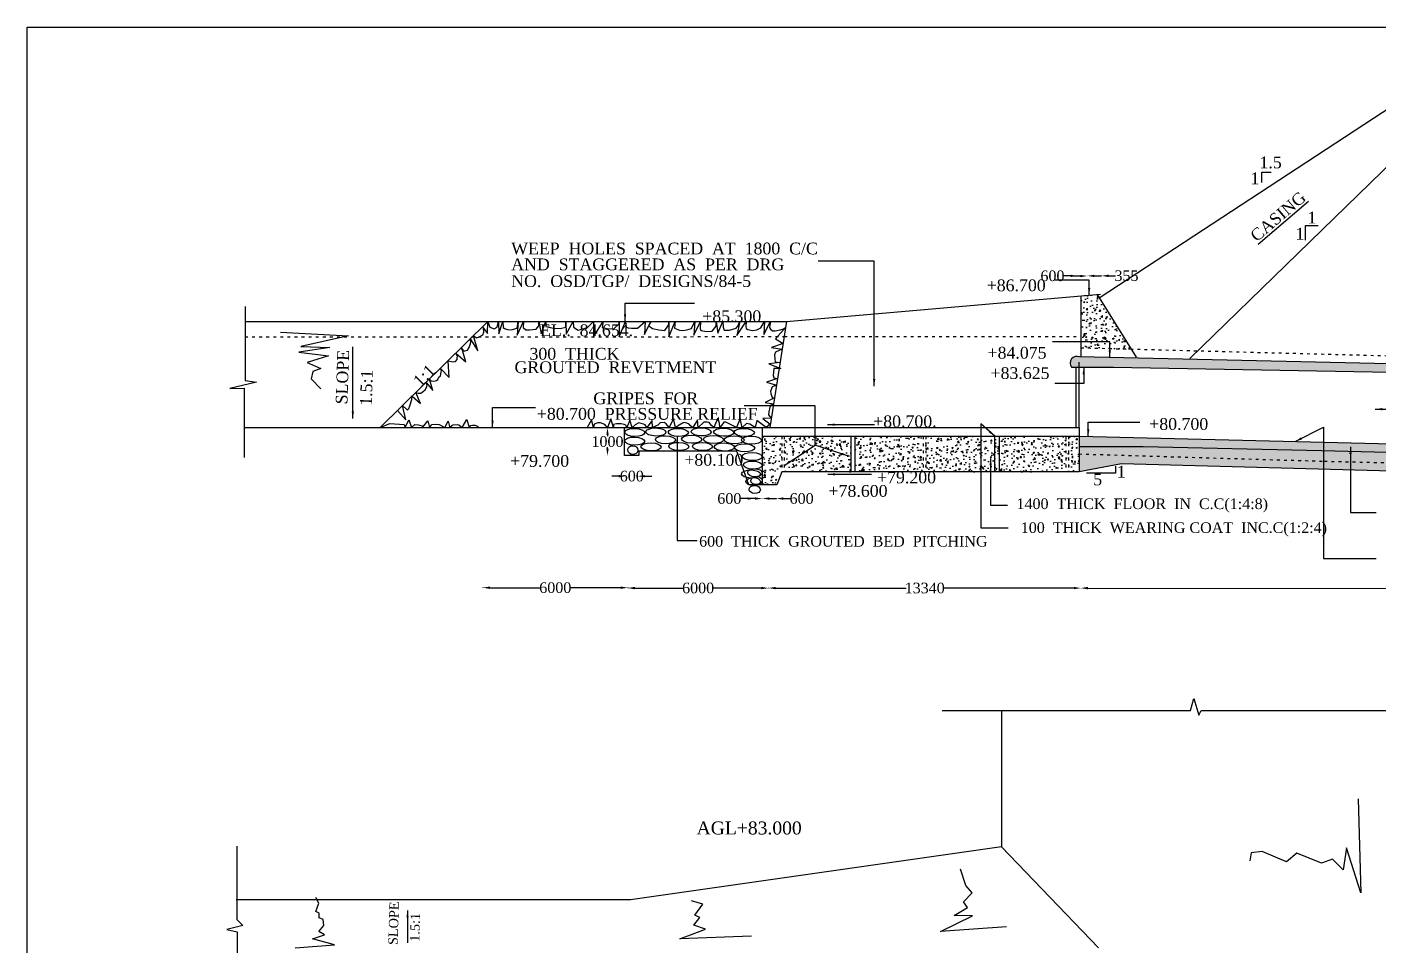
# Model space of a CAD drawing. Header units: millimetres. Extents: x -5026 to 211262, y 3161 to 110917.
# Drawn here: x -5026 to 52317, y 71941 to 110917 of the extents above; entities that cross this region are included whole.
import ezdxf

# ---------------------------------------------------------------- set-up
doc = ezdxf.new("R2010")
doc.units = ezdxf.units.MM
doc.header["$MEASUREMENT"] = 0
doc.linetypes.add('ACAD_ISO03W100', pattern=[30, 12, -18])
for name, color, linetype in [('DIM', 5, 'Continuous'), ('DWG.LINE', 10, 'Continuous'), ('HATCH', 2, 'Continuous'), ('TEXT', 7, 'Continuous')]:
    doc.layers.add(name, color=color, linetype=linetype)
doc.layers.add('DO LINE', color=3, linetype='Continuous', plot=False)
doc.layers.add('TITLE', color=7, linetype='Continuous', lineweight=30)
doc.styles.get("Standard").update_dxf_attribs({"font": 'TIMES.TTF', "height": 450})
doc.dimstyles.get("Standard").update_dxf_attribs({"dimtxt": 450, "dimasz": 300, "dimexe": 0.18, "dimexo": 0.0625, "dimgap": 0.09, "dimtad": 0, "dimtih": 1, "dimtoh": 1, "dimdec": 0, "dimzin": 0, "dimdsep": 46, "dimtxsty": 'Standard', "dimcen": 300, "dimclre": 256, "dimclrt": 4, "dimadec": 0, "dimazin": 0, "dimtfac": 1, "dimtdec": 0, "dimtofl": 0, "dimtmove": 0, "dimatfit": 3, "dimfxl": 5, "dimfxlon": 1, "dimtolj": 1, "dimtzin": 0, "dimarcsym": 0})
pattern_1 = [(50, (0, 0), (573.8081, -50.2017), [60, -660]), (355, (0, 0), (-111.001, 601.7537), [48, -528]), (100.4514, (47.8, -4.2), (462.8075, 551.5516), [50.9922, -560.9137]), (46.1842, (0, 160), (853.7928, -132.4152), [90, -990]), (96.6356, (71.15, 149), (747.73, 779.2943), [76.488, -841.3704]), (351.1842, (0, 160), (747.7296, 779.295), [72, -792]), (21, (80, 120), (477.5256, -322.0951), [60, -660]), (326, (80, 120), (194.6523, 580.12), [48, -528]), (71.4514, (119.8, 93.16), (672.1781, 258.0244), [50.9922, -560.9137]), (37.5, (0, 0), (9.72788, 266.31508), [0, -521.6, 0, -536, 0, -530]), (7.5, (0, 0), (210.45563, 315.52937), [0, -305.6, 0, -509.6, 0, -202]), (327.5, (-178.4, 0), (427.05795, -18.0439), [0, -200, 0, -624, 0, -828]), (317.5, (-258.4, 0), (466.5489, 80.084), [0, -260, 0, -414.4, 0, -588])]

# ---------------------------------------------------------------- blocks, each defined once
blk = doc.blocks.new('*D2')
at = {"layer": 'Defpoints', "color": 0, "linetype": 'ByBlock', "ltscale": 0.2}
for p in [(39670, 87119), (69026, 87084), (69026, 87084)]:
    blk.add_point(p, dxfattribs=at)
at = {"layer": 'DIM', "lineweight": -2, "ltscale": 0.2}
blk.add_line((39670, 87119), (39670, 87120), dxfattribs=at)
at = {"layer": 'DIM', "color": 0, "linetype": 'ByBlock', "lineweight": -2, "ltscale": 0.2}
for p, q in [((39970, 87119), (53536, 87103)), ((68726, 87085), (55159, 87101))]:
    blk.add_line(p, q, dxfattribs=at)
at = {"layer": 'DIM', "linetype": 'ByBlock', "lineweight": -2, "ltscale": 0.2}
blk.add_line((69026, 87084), (69026, 87085), dxfattribs=at)
at = {"layer": 'DIM', "color": 0, "linetype": 'ByBlock', "ltscale": 0.2}
for points in [[(39970, 87169), (39970, 87069), (39670, 87119)], [(68726, 87135), (68726, 87035), (69026, 87084)]]:
    blk.add_solid(points, dxfattribs=at)
at = {"layer": 'DIM', "color": 4, "linetype": 'ByBlock', "ltscale": 0.2, "insert": (54348, 87102), "char_height": 450, "attachment_point": 5}
blk.add_mtext('\\A1;29350', dxfattribs=at)
blk = doc.blocks.new('*D3')
at = {"layer": 'Defpoints', "color": 0, "linetype": 'ByBlock', "ltscale": 0.2}
for p in [(20312, 93926), (19594, 92739), (20312, 92739)]:
    blk.add_point(p, dxfattribs=at)
at = {"layer": 'DIM', "lineweight": -2, "ltscale": 0.2}
blk.add_line((19599, 93926), (19594, 93926), dxfattribs=at)
at = {"layer": 'DIM', "color": 0, "linetype": 'ByBlock', "lineweight": -2, "ltscale": 0.2}
for p, q in [((19594, 93626), (19594, 93561)), ((19594, 93039), (19594, 93103))]:
    blk.add_line(p, q, dxfattribs=at)
at = {"layer": 'DIM', "linetype": 'ByBlock', "lineweight": -2, "ltscale": 0.2}
blk.add_line((19599, 92739), (19594, 92739), dxfattribs=at)
at = {"layer": 'DIM', "color": 0, "linetype": 'ByBlock', "ltscale": 0.2}
for points in [[(19544, 93626), (19644, 93626), (19594, 93926)], [(19544, 93039), (19644, 93039), (19594, 92739)]]:
    blk.add_solid(points, dxfattribs=at)
at = {"layer": 'DIM', "color": 4, "linetype": 'ByBlock', "ltscale": 0.2, "insert": (19594, 93332), "char_height": 450, "attachment_point": 5}
blk.add_mtext('\\A1;1000', dxfattribs=at)
blk = doc.blocks.new('*D4')
at = {"layer": 'Defpoints', "color": 0, "linetype": 'ByBlock', "ltscale": 0.2}
for p in [(20372, 91888), (20878, 91888), (20878, 91867)]:
    blk.add_point(p, dxfattribs=at)
at = {"layer": 'DIM', "color": 0, "linetype": 'ByBlock', "lineweight": -2, "ltscale": 0.2}
for p, q in [((20072, 91867), (19772, 91867)), ((21178, 91867), (21478, 91867))]:
    blk.add_line(p, q, dxfattribs=at)
at = {"layer": 'DIM', "lineweight": -2, "ltscale": 0.2}
blk.add_line((20372, 91872), (20372, 91867), dxfattribs=at)
at = {"layer": 'DIM', "linetype": 'ByBlock', "lineweight": -2, "ltscale": 0.2}
blk.add_line((20878, 91872), (20878, 91867), dxfattribs=at)
at = {"layer": 'DIM', "color": 0, "linetype": 'ByBlock', "ltscale": 0.2}
for points in [[(20072, 91917), (20072, 91817), (20372, 91867)], [(21178, 91917), (21178, 91817), (20878, 91867)]]:
    blk.add_solid(points, dxfattribs=at)
at = {"layer": 'DIM', "color": 4, "linetype": 'ByBlock', "ltscale": 0.2, "insert": (20625, 91867), "char_height": 450, "attachment_point": 5}
blk.add_mtext('\\A1;600', dxfattribs=at)
blk = doc.blocks.new('*D5')
at = {"layer": 'Defpoints', "color": 0, "linetype": 'ByBlock', "ltscale": 0.2}
for p in [(25835, 90930), (26157, 90930), (26157, 90918)]:
    blk.add_point(p, dxfattribs=at)
at = {"layer": 'DIM', "color": 0, "linetype": 'ByBlock', "lineweight": -2, "ltscale": 0.2}
for p, q in [((25535, 90918), (25235, 90918)), ((26457, 90918), (26757, 90918))]:
    blk.add_line(p, q, dxfattribs=at)
at = {"layer": 'DIM', "lineweight": -2, "ltscale": 0.2}
blk.add_line((25835, 90923), (25835, 90917), dxfattribs=at)
at = {"layer": 'DIM', "linetype": 'ByBlock', "lineweight": -2, "ltscale": 0.2}
blk.add_line((26157, 90923), (26157, 90917), dxfattribs=at)
at = {"layer": 'DIM', "color": 0, "linetype": 'ByBlock', "ltscale": 0.2}
for points in [[(25535, 90968), (25535, 90868), (25835, 90918)], [(26457, 90968), (26457, 90868), (26157, 90918)]]:
    blk.add_solid(points, dxfattribs=at)
at = {"layer": 'DIM', "color": 4, "linetype": 'ByBlock', "ltscale": 0.2, "insert": (24763, 90918), "char_height": 450, "attachment_point": 5}
blk.add_mtext('\\A1;600', dxfattribs=at)
blk = doc.blocks.new('*D6')
at = {"layer": 'Defpoints', "color": 0, "linetype": 'ByBlock', "ltscale": 0.2}
for p in [(26157, 90917), (26757, 90918), (26757, 90918)]:
    blk.add_point(p, dxfattribs=at)
at = {"layer": 'DIM', "color": 0, "linetype": 'ByBlock', "lineweight": -2, "ltscale": 0.2}
for p, q in [((25857, 90917), (25557, 90917)), ((27057, 90918), (27357, 90918))]:
    blk.add_line(p, q, dxfattribs=at)
at = {"layer": 'DIM', "lineweight": -2, "ltscale": 0.2}
blk.add_line((26157, 90917), (26157, 90917), dxfattribs=at)
at = {"layer": 'DIM', "linetype": 'ByBlock', "lineweight": -2, "ltscale": 0.2}
blk.add_line((26757, 90918), (26757, 90918), dxfattribs=at)
at = {"layer": 'DIM', "color": 0, "linetype": 'ByBlock', "ltscale": 0.2}
for points in [[(25857, 90967), (25857, 90867), (26157, 90917)], [(27057, 90968), (27057, 90868), (26757, 90918)]]:
    blk.add_solid(points, dxfattribs=at)
at = {"layer": 'DIM', "color": 4, "linetype": 'ByBlock', "ltscale": 0.2, "insert": (27829, 90918), "char_height": 450, "attachment_point": 5}
blk.add_mtext('\\A1;600', dxfattribs=at)
blk = doc.blocks.new('*D7')
at = {"layer": 'Defpoints', "color": 0, "linetype": 'ByBlock', "ltscale": 0.2}
for p in [(39540, 100357), (39946, 100362), (39946, 100357)]:
    blk.add_point(p, dxfattribs=at)
at = {"layer": 'DIM', "color": 0, "linetype": 'ByBlock', "lineweight": -2, "ltscale": 0.2}
for p, q in [((39240, 100362), (38940, 100362)), ((40246, 100362), (40546, 100362))]:
    blk.add_line(p, q, dxfattribs=at)
at = {"layer": 'DIM', "lineweight": -2, "ltscale": 0.2}
blk.add_line((39540, 100357), (39540, 100362), dxfattribs=at)
at = {"layer": 'DIM', "linetype": 'ByBlock', "lineweight": -2, "ltscale": 0.2}
blk.add_line((39946, 100357), (39946, 100362), dxfattribs=at)
at = {"layer": 'DIM', "color": 0, "linetype": 'ByBlock', "ltscale": 0.2}
for points in [[(39240, 100412), (39240, 100312), (39540, 100362)], [(40246, 100412), (40246, 100312), (39946, 100362)]]:
    blk.add_solid(points, dxfattribs=at)
at = {"layer": 'DIM', "color": 4, "linetype": 'ByBlock', "ltscale": 0.2, "insert": (38468, 100362), "char_height": 450, "attachment_point": 5}
blk.add_mtext('\\A1;600', dxfattribs=at)
blk = doc.blocks.new('*D8')
at = {"layer": 'Defpoints', "color": 0, "linetype": 'ByBlock', "ltscale": 0.2}
for p in [(39946, 100357), (40546, 100362), (40546, 100362)]:
    blk.add_point(p, dxfattribs=at)
at = {"layer": 'DIM', "color": 0, "linetype": 'ByBlock', "lineweight": -2, "ltscale": 0.2}
for p, q in [((39646, 100355), (39346, 100353)), ((40846, 100364), (41146, 100366))]:
    blk.add_line(p, q, dxfattribs=at)
at = {"layer": 'DIM', "lineweight": -2, "ltscale": 0.2}
blk.add_line((39946, 100357), (39946, 100357), dxfattribs=at)
at = {"layer": 'DIM', "linetype": 'ByBlock', "lineweight": -2, "ltscale": 0.2}
blk.add_line((40546, 100362), (40546, 100362), dxfattribs=at)
at = {"layer": 'DIM', "color": 0, "linetype": 'ByBlock', "ltscale": 0.2}
for points in [[(39646, 100405), (39647, 100305), (39946, 100357)], [(40846, 100414), (40847, 100314), (40546, 100362)]]:
    blk.add_solid(points, dxfattribs=at)
at = {"layer": 'DIM', "color": 4, "linetype": 'ByBlock', "ltscale": 0.2, "insert": (41609, 100366), "char_height": 450, "attachment_point": 5}
blk.add_mtext('\\A1;355', dxfattribs=at)
blk = doc.blocks.new('*D26')
at = {"layer": 'Defpoints', "color": 0, "linetype": 'ByBlock', "ltscale": 0.2}
for p in [(14304, 87139), (20455, 87139), (20455, 87136)]:
    blk.add_point(p, dxfattribs=at)
at = {"layer": 'DIM', "lineweight": -2, "ltscale": 0.2}
blk.add_line((14304, 87139), (14304, 87135), dxfattribs=at)
at = {"layer": 'DIM', "color": 0, "linetype": 'ByBlock', "lineweight": -2, "ltscale": 0.2}
for p, q in [((14604, 87136), (16741, 87136)), ((20155, 87136), (18018, 87136))]:
    blk.add_line(p, q, dxfattribs=at)
at = {"layer": 'DIM', "linetype": 'ByBlock', "lineweight": -2, "ltscale": 0.2}
blk.add_line((20455, 87139), (20455, 87135), dxfattribs=at)
at = {"layer": 'DIM', "color": 0, "linetype": 'ByBlock', "ltscale": 0.2}
for points in [[(14604, 87186), (14604, 87086), (14304, 87136)], [(20155, 87186), (20155, 87086), (20455, 87136)]]:
    blk.add_solid(points, dxfattribs=at)
at = {"layer": 'DIM', "color": 4, "linetype": 'ByBlock', "ltscale": 0.2, "insert": (17380, 87136), "char_height": 450, "attachment_point": 5}
blk.add_mtext('\\A1;6000', dxfattribs=at)
blk = doc.blocks.new('*D27')
at = {"layer": 'Defpoints', "color": 0, "linetype": 'ByBlock', "ltscale": 0.2}
for p in [(20455, 87135), (26423, 87135), (26423, 87121)]:
    blk.add_point(p, dxfattribs=at)
at = {"layer": 'DIM', "lineweight": -2, "ltscale": 0.2}
blk.add_line((20455, 87126), (20455, 87120), dxfattribs=at)
at = {"layer": 'DIM', "color": 0, "linetype": 'ByBlock', "lineweight": -2, "ltscale": 0.2}
for p, q in [((20755, 87121), (22800, 87121)), ((26123, 87121), (24077, 87121))]:
    blk.add_line(p, q, dxfattribs=at)
at = {"layer": 'DIM', "linetype": 'ByBlock', "lineweight": -2, "ltscale": 0.2}
blk.add_line((26423, 87126), (26423, 87120), dxfattribs=at)
at = {"layer": 'DIM', "color": 0, "linetype": 'ByBlock', "ltscale": 0.2}
for points in [[(20755, 87171), (20755, 87071), (20455, 87121)], [(26123, 87171), (26123, 87071), (26423, 87121)]]:
    blk.add_solid(points, dxfattribs=at)
at = {"layer": 'DIM', "color": 4, "linetype": 'ByBlock', "ltscale": 0.2, "insert": (23439, 87121), "char_height": 450, "attachment_point": 5}
blk.add_mtext('\\A1;6000', dxfattribs=at)
blk = doc.blocks.new('*D28')
at = {"layer": 'Defpoints', "color": 0, "linetype": 'ByBlock', "ltscale": 0.2}
for p in [(26423, 87120), (39676, 87120), (39676, 87120)]:
    blk.add_point(p, dxfattribs=at)
at = {"layer": 'DIM', "lineweight": -2, "ltscale": 0.2}
blk.add_line((26423, 87120), (26423, 87121), dxfattribs=at)
at = {"layer": 'DIM', "color": 0, "linetype": 'ByBlock', "lineweight": -2, "ltscale": 0.2}
for p, q in [((26723, 87120), (32269, 87120)), ((39376, 87120), (33829, 87120))]:
    blk.add_line(p, q, dxfattribs=at)
at = {"layer": 'DIM', "linetype": 'ByBlock', "lineweight": -2, "ltscale": 0.2}
blk.add_line((39676, 87120), (39676, 87121), dxfattribs=at)
at = {"layer": 'DIM', "color": 0, "linetype": 'ByBlock', "ltscale": 0.2}
for points in [[(26723, 87170), (26723, 87070), (26423, 87120)], [(39376, 87170), (39376, 87070), (39676, 87120)]]:
    blk.add_solid(points, dxfattribs=at)
at = {"layer": 'DIM', "color": 4, "linetype": 'ByBlock', "ltscale": 0.2, "insert": (33049, 87120), "char_height": 450, "attachment_point": 5}
blk.add_mtext('\\A1;13340', dxfattribs=at)

msp = doc.modelspace()

# ---------------------------------------------------------------- hatches: boundary and pattern name
at = {"layer": 'HATCH', "linetype": 'ByBlock', "ltscale": 0.2}
h = msp.add_hatch(dxfattribs=at)
h.set_pattern_fill('AR-CONC', color=256, scale=80, style=0)
h.set_pattern_definition(pattern_1)
h.paths.add_polyline_path([(40358.4, 99579.1), (39671.8, 99519), (39671.8, 97313.3), (41801, 97258.2)])
h = msp.add_hatch(dxfattribs=at)
h.set_pattern_fill('AR-CONC', color=256, scale=80, style=0)
h.set_pattern_definition(pattern_1)
h.paths.add_polyline_path([(69023.8, 96269.3), (62897.6, 96406.4), (62518.6, 96105.4), (69023.8, 95989.3)])
h.paths.add_polyline_path([(62897.6, 96406.4), (39612.1, 96927.8, 0.7686205), (39273.6, 96488.3), (41061.8, 96488.3), (62518.6, 96105.4)])
h = msp.add_hatch(dxfattribs=at)
h.set_pattern_fill('AR-CONC', color=256, scale=80, style=0)
h.set_pattern_definition(pattern_1)
h.paths.add_polyline_path([(126481.5, 93828.1), (130099.2, 93828.1), (130270.9, 93425.4), (130872.2, 93425.4), (130872.2, 94332.2), (111838.8, 94332.2), (111838.8, 93232.7), (124346.5, 93232.7), (124542.9, 92268.2), (125900, 92268.2)])
edge = h.paths.add_edge_path(flags=16)
edge.add_ellipse((125543, 93653), major_axis=(281.1, -8.7), ratio=0.4330557, start_angle=0, end_angle=360)
edge = h.paths.add_edge_path(flags=16)
edge.add_ellipse((125541, 93918), major_axis=(281.1, -8.7), ratio=0.4330557, start_angle=0, end_angle=360)
edge = h.paths.add_edge_path(flags=16)
edge.add_ellipse((125543, 93373.5), major_axis=(281.1, -8.7), ratio=0.4330557, start_angle=0, end_angle=360)
edge = h.paths.add_edge_path(flags=16)
edge.add_ellipse((125549.8, 94179.2), major_axis=(281.1, -8.7), ratio=0.4330557, start_angle=0, end_angle=360)
edge = h.paths.add_edge_path(flags=16)
edge.add_ellipse((125540.5, 93099), major_axis=(281.1, -8.7), ratio=0.4330557, start_angle=330.538876, end_angle=642.99333, ccw=False)
edge.add_ellipse((125843, 92911), major_axis=(281.1, -8.7), ratio=0.4330557, start_angle=262.401686, end_angle=462.99333, ccw=False)
edge.add_ellipse((125527.5, 92824.5), major_axis=(281.1, -8.7), ratio=0.4330557, start_angle=82.401686, end_angle=348.364801, ccw=False)
edge.add_ellipse((125843, 92911), major_axis=(281.1, -8.7), ratio=0.4330557, start_angle=150.538876, end_angle=168.364801, ccw=False)
edge = h.paths.add_edge_path(flags=16)
edge.add_ellipse((125538, 92558), major_axis=(281.1, -8.7), ratio=0.4330557, start_angle=0, end_angle=360)
edge = h.paths.add_edge_path(flags=16)
edge.add_ellipse((126053.5, 94039), major_axis=(281.1, -8.7), ratio=0.4330557, start_angle=0, end_angle=360)
edge = h.paths.add_edge_path(flags=16)
edge.add_ellipse((126114.5, 93693.5), major_axis=(281.1, -8.7), ratio=0.4330557, start_angle=0, end_angle=360)
edge = h.paths.add_edge_path(flags=16)
edge.add_ellipse((126475, 94201.5), major_axis=(281.1, -8.7), ratio=0.4330557, start_angle=0, end_angle=360)
edge = h.paths.add_edge_path(flags=16)
edge.add_ellipse((126617, 93953), major_axis=(281.1, -8.7), ratio=0.4330557, start_angle=0, end_angle=360)
edge = h.paths.add_edge_path(flags=16)
edge.add_ellipse((127037, 94128), major_axis=(281.1, -8.7), ratio=0.4330557, start_angle=0, end_angle=360)
edge = h.paths.add_edge_path(flags=16)
edge.add_ellipse((127603.5, 94189), major_axis=(281.1, -8.7), ratio=0.4330557, start_angle=0, end_angle=360)
edge = h.paths.add_edge_path(flags=16)
edge.add_ellipse((128025.5, 93993.5), major_axis=(281.1, -8.7), ratio=0.4330557, start_angle=0, end_angle=360)
edge = h.paths.add_edge_path(flags=16)
edge.add_ellipse((128320, 94201.5), major_axis=(281.1, -8.7), ratio=0.4330557, start_angle=0, end_angle=360)
edge = h.paths.add_edge_path(flags=16)
edge.add_ellipse((128597, 93960.5), major_axis=(281.1, -8.7), ratio=0.4330557, start_angle=0, end_angle=360)
edge = h.paths.add_edge_path(flags=16)
edge.add_ellipse((128907.5, 94186), major_axis=(281.1, -8.7), ratio=0.4330557, start_angle=0, end_angle=360)
edge = h.paths.add_edge_path(flags=16)
edge.add_ellipse((129209.5, 93963), major_axis=(281.1, -8.7), ratio=0.4330557, start_angle=0, end_angle=360)
edge = h.paths.add_edge_path(flags=16)
edge.add_ellipse((129494.5, 94183.5), major_axis=(281.1, -8.7), ratio=0.4330557, start_angle=0, end_angle=360)
edge = h.paths.add_edge_path(flags=16)
edge.add_ellipse((129791.5, 93955.5), major_axis=(281.1, -8.7), ratio=0.4330557, start_angle=0, end_angle=360)
edge = h.paths.add_edge_path(flags=16)
edge.add_ellipse((130078.5, 94176), major_axis=(281.1, -8.7), ratio=0.4330557, start_angle=0, end_angle=360)
edge = h.paths.add_edge_path(flags=16)
edge.add_ellipse((130368, 93912.5), major_axis=(281.1, -8.7), ratio=0.4330557, start_angle=0, end_angle=360)
edge = h.paths.add_edge_path(flags=16)
edge.add_ellipse((130556, 93602), major_axis=(281.1, -8.7), ratio=0.4330557, start_angle=0, end_angle=360)
edge = h.paths.add_edge_path(flags=16)
edge.add_ellipse((130652.5, 94196.5), major_axis=(219.6, -6.8), ratio=0.5544381, start_angle=0, end_angle=360)
edge = h.paths.add_edge_path()
edge.add_ellipse((130805, 93876), major_axis=(3.8, 121.8), ratio=0.5516548, start_angle=0, end_angle=360)
h.paths.add_polyline_path([(111838.8, 94332.2), (109511.2, 94332.2), (102090.5, 93863.5), (97760.9, 93622.1), (97293.5, 93124), (97825.1, 93159.7), (100462.4, 93329.2), (104080.1, 93534.3), (109054.6, 93867.3), (111838.8, 93867.3)])
h.paths.add_polyline_path([(111838.8, 93867.3), (109054.6, 93867.3), (104080.1, 93534.3), (100462.4, 93329.2), (97825.1, 93159.7), (97293.5, 93124), (97005.9, 92817.5), (108553, 93468), (111838.8, 93468)])
edge = h.paths.add_edge_path()
edge.add_line((111838.8, 93468), (108553, 93468))
edge.add_line((108553, 93468), (97005.9, 92817.5))
edge.add_line((97005.9, 92817.5), (96636, 92423.3))
edge.add_line((96636, 92423.3), (109845.5, 93252.6))
edge.add_line((109845.5, 93252.6), (111893.9, 92942.2))
edge.add_line((111893.9, 92942.2), (112164, 92942.2))
edge.add_ellipse((112164, 93087.4), major_axis=(303.7, 0), ratio=0.4783851, start_angle=90, end_angle=270, ccw=False)
edge.add_line((112164, 93232.7), (111838.8, 93232.7))
edge.add_line((111838.8, 93232.7), (111838.8, 93468))
h.paths.add_polyline_path([(97760.9, 93622.1), (97110.1, 93585.8), (90564.4, 93156.6), (84921.7, 92845.3), (72003.5, 92845.3), (71484.6, 92137.3), (84930.7, 92137.3), (97005.9, 92817.5), (97293.5, 93124)])
h.paths.add_polyline_path([(62348.9, 93006.9), (62045.2, 92609.2), (69023.8, 92498.8), (69023.8, 92845.3)])
h.paths.add_polyline_path([(69023.8, 92498.8), (62045.2, 92609.2), (61757.3, 92232.2), (69023.8, 92066.3)])
h.paths.add_polyline_path([(69023.8, 92066.3), (61757.3, 92232.2), (61464.1, 91848.2), (69023.8, 91644.6)])
h.paths.add_polyline_path([(72003.5, 92845.3), (69023.8, 92845.3), (69023.8, 92563.9), (71797.3, 92563.9)])
h.paths.add_polyline_path([(71797.3, 92563.9), (69023.8, 92563.9), (69023.8, 92137.3), (71484.6, 92137.3)])
h.paths.add_polyline_path([(71484.6, 92137.3), (69023.8, 92137.3), (69023.8, 91644.6), (71129.8, 91653.1)])
h.paths.add_polyline_path([(62348.9, 93006.9), (45825.3, 93407), (45357.5, 93042.9), (49873.4, 92934.8), (56609.3, 92767.4), (61740.2, 92614), (62045.2, 92609.2)])
h.paths.add_polyline_path([(62045.2, 92609.2), (61740.2, 92614), (56609.3, 92767.4), (49873.4, 92934.8), (45357.5, 93042.9), (44857.1, 92653.4), (50001.5, 92500.5), (61757.3, 92232.2)])
h.paths.add_polyline_path([(61757.3, 92232.2), (50001.5, 92500.5), (44857.1, 92653.4), (44412.5, 92307.4), (61464.1, 91848.2)])
h.paths.add_polyline_path([(45825.3, 93407), (39594.6, 93557.9), (39594.6, 93115.8), (42311.6, 93115.8), (45357.5, 93042.9)])
h.paths.add_polyline_path([(45357.5, 93042.9), (42311.6, 93115.8), (39594.6, 93115.8), (39594.6, 92809.8), (44857.1, 92653.4)])
h.paths.add_polyline_path([(44857.1, 92653.4), (39594.6, 92809.8), (39594.6, 92046.1), (41399.2, 92388.5), (44412.5, 92307.4)])
h.paths.add_polyline_path([(63967.8, 91136.1), (66669, 91136.1), (66669, 91899.7), (63967.8, 91899.7)], flags=9)
h = msp.add_hatch(dxfattribs=at)
h.set_pattern_fill('AR-CONC', color=256, scale=80, style=0)
h.set_pattern_definition(pattern_1)
h.paths.add_polyline_path([(26992.7, 93557.9), (26153.7, 93557.9), (26153.7, 91506.3), (26778.5, 91506.3), (26992.7, 92046.1)])
h = msp.add_hatch(dxfattribs=at)
h.set_pattern_fill('AR-CONC', color=256, scale=80, style=0)
h.set_pattern_definition(pattern_1)
h.paths.add_polyline_path([(27088.8, 92046.1), (29918.9, 92046.1), (29918.9, 93557.9), (27088.8, 93557.9)])
h.paths.add_polyline_path([(30079.5, 92046.1), (32987.8, 92046.1), (32987.8, 93557.9), (30079.5, 93557.9)])
h.paths.add_polyline_path([(33097.8, 93557.9), (33097.8, 92046.1), (39594.6, 92046.1), (39594.6, 93557.9)])
h.paths.add_polyline_path([(30900.8, 91426.3), (33601.9, 91426.3), (33601.9, 92189.8), (30900.8, 92189.8)], flags=9)

# ---------------------------------------------------------------- linework, layer by layer
at = {"layer": 'DIM', "linetype": 'ByBlock', "ltscale": 0.2}
for points in [[(28408.4, 94845.5), (25395.1, 94845.5)], [(35426.5, 89673), (36589.3, 89673)], [(49968.9, 88374), (52192.6, 88374)]]:
    msp.add_lwpolyline(points, dxfattribs=at)
at = {"layer": 'DO LINE', "linetype": 'ACAD_ISO03W100', "ltscale": 10}
for points in [[(39671.8, 97313.3), (67272, 96597.9), (85072.2, 96597.9), (109704.9, 98284.3)], [(4221, 97769.7), (27089.2, 97786.6), (30959.9, 97786.6), (39671.8, 97786.6)], [(26992.7, 93557.9), (26992.7, 92046.1)], [(27088.8, 93557.9), (27088.8, 92046.1)], [(32987.8, 93557.9), (32987.8, 92046.1)], [(33097.8, 93557.9), (33097.8, 92046.1)], [(39036.6, 93557.9), (39036.6, 92046.1)], [(39151.9, 93557.9), (39151.9, 92046.1)], [(39594.6, 92809.8), (50001.5, 92500.5), (69023.8, 92066.3)]]:
    msp.add_lwpolyline(points, dxfattribs=at)
at = {"layer": 'DWG.LINE', "linetype": 'ByBlock', "ltscale": 0.2}
for points in [[(40448.7, 99433.8), (53267.1, 107829.1), (57778.7, 107829.1), (68874.8, 100330.9), (70352.6, 100330.9), (73919.1, 96783.8)], [(44296.1, 96856.5), (54482.1, 106767.6), (56472.3, 106767.6), (66943.8, 96366.2)], [(47345.6, 104315.7), (47345.6, 104763.1), (47744.6, 104763.1)], [(49205.4, 101873.5), (49205.4, 102498.5), (49733.6, 102498.5)], [(27190.8, 98425.9), (40505.5, 99592)], [(39671.8, 99519), (39671.8, 96926.5)], [(40358.4, 99579.1), (42016.7, 96911)], [(4221, 99066.7), (4221, 95918.4), (4711.8, 95855.1), (3581.8, 95586.4), (4180, 95595.4), (4180, 92657.8)], [(4221, 98425.9), (27190.8, 98425.9), (26475.6, 93926)], [(9958.2, 93926), (14516.4, 98425.9)], [(69023.8, 96269.3), (39612.1, 96927.8)], [(39273.6, 96488.3), (41061.8, 96488.3), (84988, 95704.4)], [(39453.9, 96488.3), (39453.9, 93926)], [(39594.6, 93926), (39594.6, 96705.7)], [(36030.4, 92046.1), (36030.4, 93557.9), (35426.5, 94081.3)], [(39594.6, 93557.9), (69023.8, 92845.3), (84921.7, 92845.3), (90564.4, 93156.6), (97110.1, 93585.8), (102090.5, 93863.5), (109511.2, 94332.2)], [(4180, 93926), (39594.6, 93926), (39594.6, 92046.1), (26992.7, 92046.1), (26778.5, 91506.3), (25593.5, 91506.3), (25079.6, 92927.2), (20918.3, 92927.2), (20918.3, 92738.9), (20311.6, 92738.9), (20311.6, 93926)], [(26153.7, 93926), (26153.7, 91506.3)], [(26153.7, 93557.9), (39594.6, 93557.9)], [(29918.9, 93557.9), (29918.9, 92046.1)], [(30079.5, 93557.9), (30079.5, 92046.1)], [(36219.7, 92046.1), (36219.7, 93557.9)], [(124405.7, 92942.2), (111893.9, 92942.2), (109845.5, 93252.6), (90469.8, 92036.1), (84869, 91708.3), (69023.8, 91644.6), (41399.2, 92388.5), (39594.6, 92046.1)], [(69023.8, 92498.8), (61740.2, 92614), (56609.3, 92767.4), (49873.4, 92934.8), (42311.6, 93115.8), (39594.6, 93115.8)], [(41135.6, 92297.4), (41135.6, 91989), (39909.9, 91989)], [(44326.6, 81931), (44459.5, 82432.3), (44674.3, 81729.7), (44777.1, 81931)], [(36311, 81931), (36311, 76147.9), (20570.4, 73896.1), (3848.3, 73896.1)], [(33784.9, 81931), (44326.6, 81931)], [(44777.1, 81931), (54481.1, 81931)], [(3878, 76167.9), (3878, 73064.5), (4123.2, 72813.3), (3453.3, 72644.3), (3886, 72538), (3886, 70892), (4083.4, 70727.8), (3556.5, 70601.6), (3863, 70402), (3863, 66546.1), (4112.9, 66382.4), (3545.5, 66324.8), (3888.4, 66064.1), (3888.4, 37989.3)]]:
    msp.add_lwpolyline(points, dxfattribs=at)
at = {"layer": 'DWG.LINE', "color": 1, "linetype": 'ByBlock', "ltscale": 0.2}
msp.add_lwpolyline([(36311, 76147.9), (40413.8, 71864.9)], dxfattribs=at)
at = {"layer": 'DWG.LINE', "linetype": 'ByBlock', "ltscale": 0.2}
msp.add_arc((39501.3, 96663), 287, 67.305139, 217.491605, dxfattribs=at)
at = {"layer": 'HATCH', "linetype": 'ByBlock', "ltscale": 0.2}
for points in [[(10689.7, 94648), (11034, 94259), (10904, 94859.7), (11101, 94677.5), (11172, 94733.5), (11206, 94853), (11295.5, 95118), (11302.5, 95253), (11662, 94942.5), (11466.8, 95415.3), (11565, 95384), (11671.5, 95382.5), (11793.5, 95467), (11859.5, 95526.5), (11915.5, 95629.5), (11950.5, 95726.5), (11898.1, 95841), (12189, 95498.5), (12043.2, 95984.3), (12121.5, 95916), (12224, 95894), (12338, 95931.5), (12404, 95974), (12443, 96072.5), (12513, 96122), (12535.5, 96274), (12553.5, 96363.5), (12504.9, 96440.1), (12879, 96051), (12834.1, 96765), (12979, 96723.5), (13041, 96717), (13150, 96736.5), (13212, 96815.5), (13224, 96886), (13229, 96976.5), (13159.7, 97086.4), (13589.5, 96711.5), (13438.5, 97198.5), (13385.1, 97309), (13489, 97186.5), (13563, 97176.5), (13658.5, 97205), (13731.5, 97325), (13780.5, 97500.5), (13793.5, 97566.5), (13766.7, 97685.8), (14100.5, 97182), (13905.2, 97822.5), (14056.5, 97730.5), (14145.5, 97777), (14304.5, 97866.5), (14344.5, 97975.5), (14328, 98161), (14288.6, 98200.9), (14510, 97922.5), (14516.4, 98425.9), (14600.5, 98181), (14789.5, 98115), (14908.5, 98191), (14968, 98425.9), (14985, 97906.5), (15160.5, 98425.9), (15174, 98174.5), (15227, 98125), (15346.5, 98082), (15505.5, 98075.5), (15757, 98145), (15807, 98425.9), (15758, 97850), (16036, 98425.9), (16016.5, 98171.5), (16129, 98078.5), (16284.5, 98068.5), (16563, 98105), (16685.5, 98247.5), (16685.5, 98425.9), (16776, 97901.5), (16982.5, 98425.9), (16982.5, 98214), (17311, 98150.5), (17581, 98129), (17824.5, 98187.5), (17824.5, 98425.9), (17835.5, 97896.5), (18137, 98425.9), (18148, 98187.5), (18343.5, 98060.5), (18640.5, 98139.5), (18757, 98187.5), (19006, 98425.9), (19006.5, 97780.6), (19408.5, 98425.9), (19367.5, 98171.5), (19447, 98155.5), (19637.5, 98118.5), (19881.5, 98134.5), (20088, 98330.5), (20088, 98425.9), (20088.5, 97781.4), (20358, 98425.9), (20389.5, 98192.5), (20469, 98155.5), (20617.5, 98150.5), (20744.5, 98150.5), (20866.5, 98150.5), (21194.5, 98425.9), (21164, 97880), (21434, 98425.9), (21343.3, 98242.5), (21497.5, 98123.5), (21773, 98076), (22027, 98049.5), (22154, 98224), (22191.5, 98330), (22191.5, 98425.9), (22191.5, 97783), (22466.5, 98425.9), (22442.5, 98139), (22649, 98054.5), (22776, 98049.5), (22956, 98070.5), (23152, 98134), (23295, 98425.9), (23258, 97843), (23533.5, 98425.9), (23523, 98134), (23549.5, 98044), (23549.5, 98044), (23809, 98007), (24036.5, 98023), (24206, 98234.5), (24206, 98425.9), (24277, 97933), (24488.5, 98425.9), (24504.5, 98181.5), (24536.5, 98054.5), (24637, 98054.5), (24769.5, 98060), (24917.5, 98107.5), (25045, 98142.5), (25120, 98229), (25212, 98425.9), (25085.5, 97838), (25482, 98425.9), (25463.5, 98216), (25478, 98137), (25550, 98093), (25739, 98049), (25924.5, 98071), (26100.5, 98161), (26249.5, 98425.9), (26224, 97873), (26503, 98425.9), (26468.5, 98179.5), (26505, 98100.5), (26588, 98027), (26712.5, 98029), (26924, 98069.5), (27059.5, 98115), (27150.6, 98173.3), (26724, 97692), (27042.9, 97495), (26545.5, 97321.5), (27003.7, 97248.7), (26719, 97120), (26681.5, 97007.5), (26686.5, 96834), (26705, 96716.5), (26913.9, 96683.3), (26438, 96629), (26945, 96432.5), (26654, 96432.5), (26626, 96141.5), (26649.5, 96038.5), (26807.4, 96013.4), (26339.5, 95860), (26761.6, 95725.3), (26579, 95652.5), (26513.5, 95451), (26518, 95376), (26579, 95198), (26675.4, 95182.7), (26278.5, 94996), (26636.7, 94939.1), (26499.5, 94845.5), (26438.5, 94596), (26424.5, 94465), (26539.2, 94325.9), (26189.5, 94310), (26499.8, 94078.2), (26325.5, 93926), (25922, 94224), (25861, 93926), (25636, 94069.5), (25636, 94069.5), (25495, 94102.5), (25302.5, 93926), (25218, 94318), (25068, 93926), (24611.5, 94153.5), (24527, 94163), (24424, 94017.5), (24353.5, 93926), (24349, 94111), (24269, 94327), (24109.5, 93926), (24011, 94022), (23912.5, 94148.5), (23823.5, 94158), (23678, 94163), (23443, 93926), (23405.5, 94261), (23213, 93926), (23121.5, 94008.5), (23062, 94077.5), (22960, 94120.5), (22861, 94136.5), (22775.5, 94113.5), (22567.5, 93985), (22478.5, 93926), (22396.5, 94314.5), (22208.5, 93926), (22085, 94090.5), (21996, 94150), (21821.5, 94127), (21722.5, 94024.5), (21498.5, 93926), (21488.5, 94229), (21258, 93926), (21194, 94041), (21125, 94077.5), (20920.5, 94130), (20772, 94041), (20643.5, 93926), (20541.5, 94235.5), (20409.5, 93926), (20369.5, 94028), (20300, 94054.5), (20178, 94081), (20082.5, 94091), (19977, 94087.5), (19848.5, 94051.5), (19848.5, 93926), (19736.5, 94301.5), (19599.1, 93926), (19538.5, 93993), (19476, 94065), (19302.5, 94122.5), (19179.5, 94125), (19033.5, 94078.5), (18999, 93926), (18915.5, 94252), (18725.5, 93926)], [(5717.5, 97972.9), (8607.7, 97815), (6592.9, 97360.5), (7812.4, 97328.4), (6499.9, 97121.2), (7755.2, 96974.7), (6850.4, 96681.7), (7441, 96440.6), (7090.5, 96304.9), (7026.1, 95997.6), (7430.2, 95565.3)], [(9958.2, 93926), (10355.5, 94094), (10963, 94064.5), (11009.5, 93926), (11174, 94262.5), (11284, 93926), (11423, 94060), (11579, 94047.5), (11748, 93997), (11748, 93926), (11971.5, 94207.5), (12039, 93926), (12111, 94009.5), (12132, 94056), (12300.5, 94073), (12452.5, 94051.5), (12693, 93926), (12836.5, 94199), (12895.5, 93971.5), (12895.5, 93926), (13006, 94025), (13047.5, 94045.5), (13234.5, 94060.5), (13293.5, 94048.5), (13379.5, 93980.5), (13424, 93926), (13628.5, 94270.5), (13726.5, 93926), (13801, 94010), (13866.5, 94033.5), (13961, 94030.5), (14074, 93992), (14139, 93926)], [(51430.9, 78175), (51544.3, 74196.4), (50942.1, 76097.2), (50802.5, 75172.9), (50348.7, 75626.3), (49886.2, 75452), (48828.5, 75880.2), (48400.8, 75505.3), (47360.3, 75950.5), (46897.8, 75889.4), (46836.7, 75558.1)], [(36525.3, 72749.9), (33722.2, 72547.1), (35073, 73218), (34300, 73233.6), (34862.2, 73576.8), (34690.4, 73810.9), (35057.4, 74200.9), (34791.9, 74507.8), (34565.5, 75202.1)], [(6345.1, 71864.9), (8009.3, 71982.9), (7077.4, 72249), (7590.2, 72406.6), (7348.7, 72550.8), (7555.8, 72802.1), (7541, 73058.2), (7358.5, 73138.7), (7358.5, 73335.7), (7225.4, 73399.8), (7343.7, 73754.5), (7225.4, 73990.9)], [(25700.5, 72351.9), (22665.1, 72240), (23747.4, 72650.2), (23256, 72817.9), (23517.3, 73147.3), (23293.4, 73248.3), (23641.7, 73708.2), (23156.6, 73857.3)]]:
    msp.add_lwpolyline(points, dxfattribs=at)
for centre, major_axis, ratio in [((20745.1, 93352.8), (426.1, -9.3), 0.4018983), ((20748.8, 93724.2), (426.1, -9.3), 0.4018983), ((21644.1, 93739.3), (426.1, -9.3), 0.4018983), ((22053.1, 93411.8), (426.1, -9.3), 0.4018983), ((22599.6, 93724.3), (426.1, -9.3), 0.4018983), ((23163.6, 93433.3), (426.1, -9.3), 0.4018983), ((23565.1, 93742.8), (426.1, -9.3), 0.4018983), ((24089.1, 93421.8), (426.1, -9.3), 0.4018983), ((24521.6, 93728.3), (426.1, -9.3), 0.4018983), ((24971.1, 93407.8), (426.1, -9.3), 0.4018983), ((25398.6, 93724.3), (426.1, -9.3), 0.4018983), ((25704.6, 93396.3), (426.1, -9.3), 0.4018983), ((21441.1, 93109.8), (426.1, -9.3), 0.4018983), ((22622.1, 93127.8), (426.1, -9.3), 0.4018983), ((23621.1, 93123.8), (426.1, -9.3), 0.4018983), ((24551.1, 93105.3), (426.1, -9.3), 0.4018983), ((25413.1, 93068.3), (426.1, -9.3), 0.4018983), ((25726.6, 92695.8), (426.1, -9.3), 0.4018983), ((25756.1, 92337.8), (397.5, -8.7), 0.4308524), ((25681.7, 91958.6), (397.5, -8.7), 0.4308524), ((25773.7, 91634.1), (305.5, -6.7), 0.5605749), ((25848.1, 92013.3), (305.5, -6.7), 0.5605749), ((25914.6, 91678.3), (239, -5.2), 0.7165095), ((25840.2, 91299.1), (239, -5.2), 0.7165095)]:
    msp.add_ellipse(centre, major_axis=major_axis, ratio=ratio, dxfattribs=at)
at = {"layer": 'HATCH', "linetype": 'ByBlock', "ltscale": 0.2, "extrusion": (0, 0, -1)}
msp.add_ellipse((20670.7, 92973.6), major_axis=(-227, 5), ratio=0.7543901, dxfattribs=at)
at = {"layer": 'TITLE', "linetype": 'ByBlock', "ltscale": 0.2}
msp.add_lwpolyline([(-5026.4, 110916.5), (211138.9, 110916.5), (211138.9, 3160.9), (-5026.4, 3160.9)], close=True, dxfattribs=at)

# ---------------------------------------------------------------- texts
at = {"layer": 'TEXT', "linetype": 'ByBlock', "ltscale": 0.2}
for s, height, p in [('1.5', 500, (47249.2, 104924.7)), ('1', 500, (46864.3, 104249)), ('1', 500, (49281, 102585)), ('1', 500, (48777.5, 101902.3)), ('WEEP  HOLES  SPACED  AT  1800  C/C', 500, (15509.8, 101273.6)), ('AND  STAGGERED  AS  PER  DRG', 500, (15509.8, 100600)), ('NO.  OSD/TGP/  DESIGNS/84-5', 500, (15509.8, 99890.8)), ('+86.700', 500, (35678.6, 99710.2)), ('+85.300', 500, (23614.4, 98397.3)), ('EL..  84.654.', 500, (16735.8, 97805)), ('300  THICK  ', 500, (16285.6, 96806.8)), ('+84.075', 500, (35714.7, 96851.6)), ('GROUTED  REVETMENT', 500, (15652.1, 96237.3)), ('+83.625', 500, (35841.6, 95988.5)), ('GRIPES  FOR', 500, (18994.2, 94918.2)), ('+80.700  PRESSURE RELIEF ', 500, (16597.7, 94260.2)), ('+80.700.', 500, (30864.3, 93941.3)), ('+80.700', 500, (42572.9, 93829)), ('+79.700', 500, (15463.9, 92262.9)), ('+80.100', 500, (22852.8, 92311.3)), ('+79.200', 500, (31028, 91563.6)), ('5', 500, (40198.8, 91478.1)), ('1', 500, (41196.6, 91808.9)), ('+78.600', 500, (28970.2, 90991.2)), ('1400  THICK  FLOOR  IN  C.C(1:4:8)', 450, (36943, 90471.4)), ('100  THICK  WEARING COAT  INC.C(1:2:4)', 450, (37123.7, 89458.1)), ('600  THICK  GROUTED  BED  PITCHING', 450, (23480.7, 88878.3)), ('AGL+83.000', 550, (23372.8, 76669.8))]:
    msp.add_text(s, height=height, dxfattribs=at).set_placement(p)
for s, height, rotation, p in [('%%UCASING', 500, 40.44205, (47129.8, 101781.9)), ('SLOPE', 500, 88.089088, (8560.6, 94906.9)), ('1:1', 500, 45.195942, (11654.4, 95617.3)), ('1.5:1', 500, 88.089088, (9592.5, 94847.5)), ('SLOPE', 400, 88.089088, (10690.8, 71975)), ('1.5:1', 400, 88.089088, (11608.9, 72112.3))]:
    msp.add_text(s, height=height, rotation=rotation, dxfattribs=at).set_placement(p)

# ---------------------------------------------------------------- dimensions: what is measured, and where the dimension line sits
at = {"layer": 'DIM', "linetype": 'ByBlock', "ltscale": 0.2}
for base, p1, p2, angle, text, picture, middle in [((39946.2, 100361.7), (39539.9, 100357.3), (39946.2, 100357.3), 0, '600', '*D7', (38467.6, 100361.7)), ((19594.1, 92738.9), (20311.6, 93926), (20311.6, 92738.9), 270, '1000', '*D3', (19594.1, 93332.4)), ((20878.4, 91867.3), (20371.6, 91888.4), (20878.4, 91888.4), 0, '600', '*D4', (20625, 91867.3)), ((26156.5, 90917.6), (25835.2, 90930), (26156.5, 90930), 0, '600', '*D5', (24762.9, 90917.6))]:
    dim = msp.add_linear_dim(base=base, p1=p1, p2=p2, angle=angle, text=text, dimstyle='Standard', dxfattribs=at)
    dim.commit()
    dim.dimension.update_dxf_attribs({"geometry": picture, "text_midpoint": middle, "dimtype": 161})
for p1, p2, distance, text, picture, middle in [((39946.2, 100357.4), (40546.2, 100361.7), 0, '355', '*D8', (41609.3, 100366)), ((14304.3, 87139.5), (20455, 87139.5), -3.9, '6000', '*D26', (17379.6, 87135.6)), ((20455, 87135.4), (26422.8, 87135.4), -14.9, '6000', '*D27', (23438.9, 87120.6)), ((26422.8, 87120.4), (39675.7, 87120.4), 0, '13340', '*D28', (33049.3, 87120.4)), ((39669.9, 87119.4), (69025.7, 87084.4), 0, '29350', '*D2', (54347.8, 87101.9))]:
    dim = msp.add_aligned_dim(p1=p1, p2=p2, distance=distance, text=text, dimstyle='Standard', dxfattribs=at)
    dim.commit()
    dim.dimension.update_dxf_attribs({"geometry": picture, "text_midpoint": middle})
dim = msp.add_aligned_dim(p1=(26156.5, 90917.4), p2=(26756.5, 90917.6), distance=0, dimstyle='Standard', dxfattribs=at)
dim.commit()
dim.dimension.update_dxf_attribs({"geometry": '*D6', "text_midpoint": (27828.9, 90917.8)})

# ---------------------------------------------------------------- leaders
for points in [[(30904.4, 95682.1), (30904.4, 100989.2), (28535, 100989.2)], [(40023.9, 99549.8), (40023.9, 100180.4), (38574.9, 100180.4)], [(20339.6, 98425.9), (20339.6, 99201.9), (23284.6, 99201.9)], [(40898.8, 96899), (40898.8, 97565.7), (38470.9, 97565.7)], [(8793.1, 94316.9), (8793.1, 97354.2)], [(39794.3, 96488.3), (39794.3, 95791), (38571.2, 95791)], [(14717.1, 93926), (14717.1, 94782), (16546.3, 94782)], [(29820.2, 92722.1), (28408.4, 93185.1), (28408.4, 94845.5)], [(52158.1, 94708.1), (57125.9, 94708.1)], [(28925.5, 94051.3), (30924, 94051.3)], [(36030.4, 93557.9), (35426.5, 94081.3), (35426.5, 89673)], [(39984.4, 93548.5), (39984.4, 94160.4), (42174, 94160.4)], [(22548.5, 93559.3), (22548.5, 89136.3), (23393.3, 89136.3)], [(48760.8, 93335.9), (49968.9, 93941.2), (49968.9, 88374)], [(27088.8, 92323.2), (28408.4, 93185.1)], [(51111.1, 93111.8), (51111.1, 90326.5), (52203.7, 90326.5)], [(35846.6, 92621.4), (35846.6, 90643.4), (36561.5, 90643.4)], [(28943.9, 91945.7), (30798.3, 91945.7)], [(11112.1, 73448.5), (11112.1, 72066.7)]]:
    msp.add_leader(points, dimstyle='Standard', override={"dimgap": 0.09, "dimtad": 0}, dxfattribs=at)

doc.saveas('drawing.dxf')
